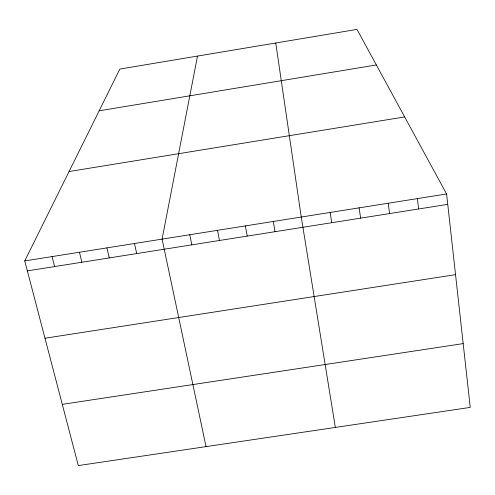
<?xml version="1.0" encoding="UTF-8"?>
<svg xmlns="http://www.w3.org/2000/svg" width="495" height="495" viewBox="0 0 495 495"><rect width="100%" height="100%" fill="white"/><g stroke="black" fill="none" stroke-linecap="round" stroke-linejoin="round"><path stroke-width="0.74" d="M197.505 56.084L162.088 239.128L206.031 446.626M24.75 260.927L119.846 69.065L356.988 29.409L446.601 193.966L470.25 407.404L78.309 465.591L24.75 260.927L446.601 193.966M99.155 110.806L376.349 64.969M69.059 171.53L404.644 116.931M27.355 270.876L447.752 204.361M44.977 338.227L455.542 274.657M62.283 404.359L463.184 343.61M52.074 256.589L54.586 266.564M79.466 252.24L81.885 262.245M106.932 247.877L109.259 257.914M134.473 243.509L136.707 253.57M189.771 234.729L191.812 244.852M217.534 230.324L219.477 240.477M245.365 225.906L247.215 236.09M273.271 221.475L275.028 231.685M335.338 427.433L301.257 217.039L275.752 42.997M330.165 212.448L331.724 222.719M359.153 207.844L360.607 218.147M388.222 203.235L389.577 213.562M417.372 198.606L418.621 208.964"/></g></svg>
